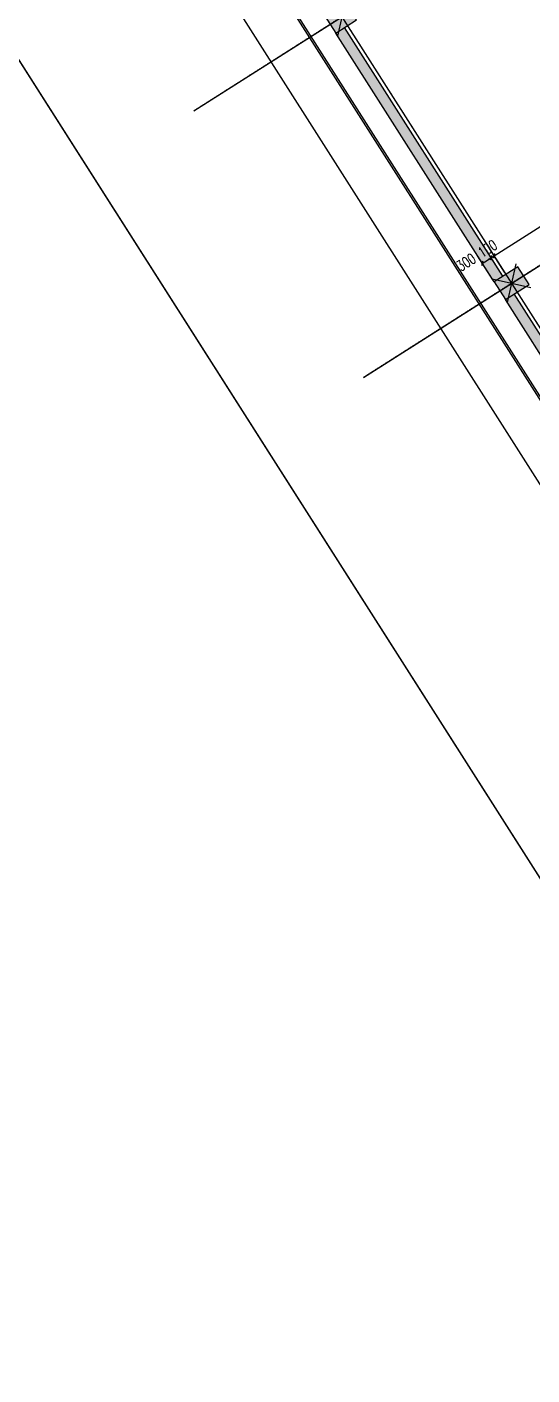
# Model space of a CAD drawing. Extents: x -46296 to 410892, y -135666 to 238728.
# Drawn here: x 101309 to 115688, y 104423 to 142833 of the extents above; entities that cross this region are included whole.
import ezdxf
from ezdxf.xclip import XClip

# ---------------------------------------------------------------- set-up
doc = ezdxf.new("R2010")
doc.units = 0
doc.header["$LTSCALE"] = 10
doc.header["$MEASUREMENT"] = 0
doc.header["$XCLIPFRAME"] = 0
doc.linetypes.add('DOTE', pattern=[2.42, 2, -0.2, 0.02, -0.2])
for name, color, linetype in [('01-标注_尺寸', 124, 'Continuous'), ('01-标注_符号', 200, 'Continuous'), ('104-13 B0核心筒$0$05-填充_天正', 26, 'Continuous'), ('104-13 B0核心筒$0$A_STR-砼墙', 51, 'Continuous'), ('104-13 B0核心筒$0$A_STR-砼柱', 51, 'Continuous'), ('A_AXIS-轴线', 36, 'DOTE'), ('A_STR-砼墙', 51, 'Continuous'), ('PUB_HATCH', 8, 'Continuous')]:
    doc.layers.add(name, color=color, linetype=linetype)
doc.layers.add('04-不打印_面积', color=5, linetype='Continuous', plot=False)
doc.layers.add('104-13 B0核心筒$0$04-不打印_辅助线', color=165, linetype='Continuous', plot=False)
doc.styles.add('_TCH_DIM_T3', font='SIMPLEX', dxfattribs={"width": 0.705882, "bigfont": 'GBCBIG'})
doc.dimstyles.new('_TCH_ARCH&&100', dxfattribs={"dimtxt": 297.5, "dimasz": 100, "dimexe": 250, "dimexo": 300, "dimgap": 126.25, "dimtad": 1, "dimdec": 0, "dimzin": 0, "dimdsep": 46, "dimtxsty": '_TCH_DIM_T3', "dimblk": 'ARCHTICK', "dimcen": 0.09, "dimclrt": 7, "dimazin": 2, "dimtfac": 1, "dimtdec": 0, "dimtix": 1, "dimtmove": 2, "dimatfit": 3, "dimfxl": 0, "dimtolj": 1, "dimtzin": 0, "dimarcsym": 0})

# ---------------------------------------------------------------- blocks, each defined once
blk = doc.blocks.new('104 轴线')
for p, q in [((-294971, 159219), (-249835, 88258)), ((-275200, 118819), (-249465, 135189)), ((-270370, 111225), (-244634, 127595))]:
    blk.add_line(p, q)
at = {"layer": 'Defpoints'}
blk.add_lwpolyline([(13135, -2670), (19996, 9914), (18926, 200140), (-165691, 199501, 0.064843), (-234306, 190322, 0.064894), (-298282, 163874), (-300993, 152958), (-177498, -41043), (-162540, -55229), (-143745, -84755), (-123037, -89354), (13135, -2670)], format="xyb", close=True, dxfattribs=at)
blk = doc.blocks.new('_FZH')
blk.add_lwpolyline([(-0.5, -0.5), (0.5, -0.5), (0.5, 0.5), (-0.5, 0.5)], close=True)
at = {"layer": 'PUB_HATCH'}
blk.add_solid([(-0.5, -0.5), (0.5, -0.5), (-0.5, 0.5), (0.5, 0.5)], dxfattribs=at)
blk = doc.blocks.new('104-13 B0核心筒')
at = {"layer": '104-13 B0核心筒$0$05-填充_天正'}
for points in [[(40000, -100), (40000, -400), (48400, -400), (48400, -100)], [(49000, -100), (49000, -400), (57300, -400), (57300, -100)]]:
    blk.add_hatch(color=256, dxfattribs=at).paths.add_polyline_path(points)
at = {"layer": '104-13 B0核心筒$0$04-不打印_辅助线'}
for p, q in [((39300, 400), (40100, -400)), ((48300, -400), (49100, 400)), ((48300, 400), (49100, -400))]:
    blk.add_line(p, q, dxfattribs=at)
at = {"layer": '104-13 B0核心筒$0$A_STR-砼墙'}
for p, q in [((48400, -100), (40000, -100)), ((57300, -100), (49000, -100)), ((48400, -400), (40000, -400)), ((57300, -400), (49000, -400))]:
    blk.add_line(p, q, dxfattribs=at)
at = {"layer": '104-13 B0核心筒$0$04-不打印_辅助线'}
ref = blk.add_blockref('104 轴线', (287656, 163437), dxfattribs=dict(at, rotation=57.54087654753761))
XClip(ref).set_block_clipping_path([(-308258.2439484803, 159880.9876684749), (-256882.7738956955, 79110.5487782021), (-223300.1845035219, 100471.3503204154), (-274675.6545563068, 181241.7892106881)])
at = {"layer": '104-13 B0核心筒$0$A_STR-砼柱'}
for p, xscale, yscale, zscale in [((48700, 0), 600.0000000000364, 800, 800), ((39700, -50), 599.9999999999854, 700.0000000044238, 700.0000000044238)]:
    blk.add_blockref('_FZH', p, dxfattribs=dict(at, xscale=xscale, yscale=yscale, zscale=zscale))
blk = doc.blocks.new('_ArchTick')
at = {"color": 0, "linetype": 'ByBlock', "const_width": 0.4}
blk.add_lwpolyline([(-0.5, -0.5), (0.5, 0.5)], dxfattribs=at)
blk = doc.blocks.new('*D2083')
at = {"layer": '01-标注_尺寸', "color": 0, "lineweight": -2, "transparency": 16777216}
for p, q in [((120308, 139278), (119876, 139957)), ((114610, 136312), (120010, 139746)), ((114908, 135843), (114475, 136523))]:
    blk.add_line(p, q, dxfattribs=at)
at = {"layer": 'Defpoints', "color": 0, "transparency": 16777216}
for p in [(120010, 139746), (120469, 139025), (115069, 135590)]:
    blk.add_point(p, dxfattribs=at)
at = {"layer": '01-标注_尺寸', "color": 0, "lineweight": -2, "transparency": 16777216, "xscale": 100, "yscale": 100, "zscale": 100}
for p, rotation in [((120010, 139746), 32.45912345245891), ((114610, 136312), 212.4591234524589)]:
    blk.add_blockref('_ArchTick', p, dxfattribs=dict(at, rotation=rotation))
at = {"layer": '01-标注_尺寸', "color": 7, "transparency": 16777216, "insert": (117162, 138261), "char_height": 297.5, "attachment_point": 5, "rotation": 32.4591, "style": '_TCH_DIM_T3'}
blk.add_mtext('\\A1;6400', dxfattribs=at)
blk = doc.blocks.new('*D2084')
at = {"layer": '01-标注_尺寸', "color": 0, "lineweight": -2, "transparency": 16777216}
for p, q in [((114823, 135790), (114391, 136469)), ((114908, 135843), (114475, 136523)), ((114610, 136312), (114694, 136365)), ((114525, 136258), (114441, 136204)), ((114525, 136258), (114610, 136312))]:
    blk.add_line(p, q, dxfattribs=at)
at = {"layer": 'Defpoints', "color": 0, "transparency": 16777216}
for p in [(114610, 136312), (115069, 135590), (114984, 135536)]:
    blk.add_point(p, dxfattribs=at)
at = {"layer": '01-标注_尺寸', "color": 0, "lineweight": -2, "transparency": 16777216, "xscale": 100, "yscale": 100, "zscale": 100}
for p, rotation in [((114610, 136312), 212.4591234524582), ((114525, 136258), 32.45912345245819)]:
    blk.add_blockref('_ArchTick', p, dxfattribs=dict(at, rotation=rotation))
at = {"layer": '01-标注_尺寸', "color": 7, "transparency": 16777216, "insert": (114420, 136517), "char_height": 297.5, "attachment_point": 5, "rotation": 32.4591, "style": '_TCH_DIM_T3'}
blk.add_mtext('\\A1;100', dxfattribs=at)
blk = doc.blocks.new('*D2085')
at = {"layer": '01-标注_尺寸', "color": 0, "lineweight": -2, "transparency": 16777216}
for p, q in [((114823, 135790), (114391, 136469)), ((114570, 135629), (114138, 136308)), ((114272, 136097), (114525, 136258))]:
    blk.add_line(p, q, dxfattribs=at)
at = {"layer": 'Defpoints', "color": 0, "transparency": 16777216}
for p in [(114525, 136258), (114731, 135375), (114984, 135536)]:
    blk.add_point(p, dxfattribs=at)
at = {"layer": '01-标注_尺寸', "color": 0, "lineweight": -2, "transparency": 16777216, "xscale": 100, "yscale": 100, "zscale": 100}
for p, rotation in [((114272, 136097), 212.4591234524585), ((114525, 136258), 32.45912345245852)]:
    blk.add_blockref('_ArchTick', p, dxfattribs=dict(at, rotation=rotation))
at = {"layer": '01-标注_尺寸', "color": 7, "transparency": 16777216, "insert": (113812, 136130), "char_height": 297.5, "attachment_point": 5, "rotation": 32.4591, "style": '_TCH_DIM_T3'}
blk.add_mtext('\\A1;300', dxfattribs=at)

msp = doc.modelspace()

# ---------------------------------------------------------------- linework, layer by layer
at = {"layer": '01-标注_符号'}
msp.add_lwpolyline([(115570.2, 133310.3, 0, 0, 0), (114985.5, 132954.3, 160, 0, 0), (114473, 132642.3, 0, 0, 0)], format="xyseb", dxfattribs=at)
at = {"layer": '04-不打印_面积', "color": 1}
for points in [[(119490.9, 126587.8), (136417, 137354), (137289.7, 143947.4), (121429.1, 152234.7), (117969.6, 150034.2), (104391.1, 171381.7), (104565.6, 180982.7), (101671.4, 185532.8), (87158.5, 176301.6), (99502.5, 156894.8), (100008.8, 157216.8)], [(119506.3, 126656.8), (136370.5, 137383.6), (137235.5, 143919.3), (121431.5, 152177), (117954.2, 149965.2), (104340.9, 171367.6), (104515.3, 180968.6), (101656, 185463.8), (87227.5, 176286.3), (99517.9, 156963.8), (100024.1, 157285.8)]]:
    msp.add_lwpolyline(points, close=True, dxfattribs=at)
at = {"layer": 'A_STR-砼墙'}
msp.add_lwpolyline([(166589.5, 176618.7), (129202, 196081.4), (124261.4, 186590.5), (123239.9, 187122.2, 0.4682653), (105289.1, 179286.2), (101632.9, 185034.3), (104164.3, 186644.4), (101480.8, 190863.3), (89840.9, 183459.5), (87649.8, 174224.9), (122929.1, 118760.2), (136345.1, 127293.7), (140665.5, 120501.3), (146993.8, 124526.5)], format="xyb", dxfattribs=at)

# ---------------------------------------------------------------- block references
at = {"rotation": 302.4591234524621}
msp.add_blockref('104-13 B0核心筒', (88968.6, 176623.3), dxfattribs=at)
at = {"layer": 'A_AXIS-轴线'}
msp.add_blockref('104 轴线', (381256.4, 21622.8), dxfattribs=at)

# ---------------------------------------------------------------- dimensions: what is measured, and where the dimension line sits
at = {"layer": '01-标注_尺寸'}
for p1, p2, picture, middle in [((115068.5, 135590.1), (120468.7, 139024.9), '*D2083', (117162.1, 138261)), ((114984.1, 135536.4), (115068.5, 135590.1), '*D2084', (114419.8, 136516.8))]:
    dim = msp.add_aligned_dim(p1=p1, p2=p2, distance=855.1, dimstyle='_TCH_ARCH&&100', dxfattribs=at)
    dim.commit()
    dim.dimension.update_dxf_attribs({"geometry": picture, "text_midpoint": middle})
dim = msp.add_linear_dim(base=(114525.2, 136257.9), p1=(114731, 135375.4), p2=(114984.1, 135536.4), angle=32.45912, dimstyle='_TCH_ARCH&&100', dxfattribs=at)
dim.commit()
dim.dimension.update_dxf_attribs({"geometry": '*D2085', "text_midpoint": (113812.3, 136130.3), "dimtype": 129})

doc.saveas('drawing.dxf')
